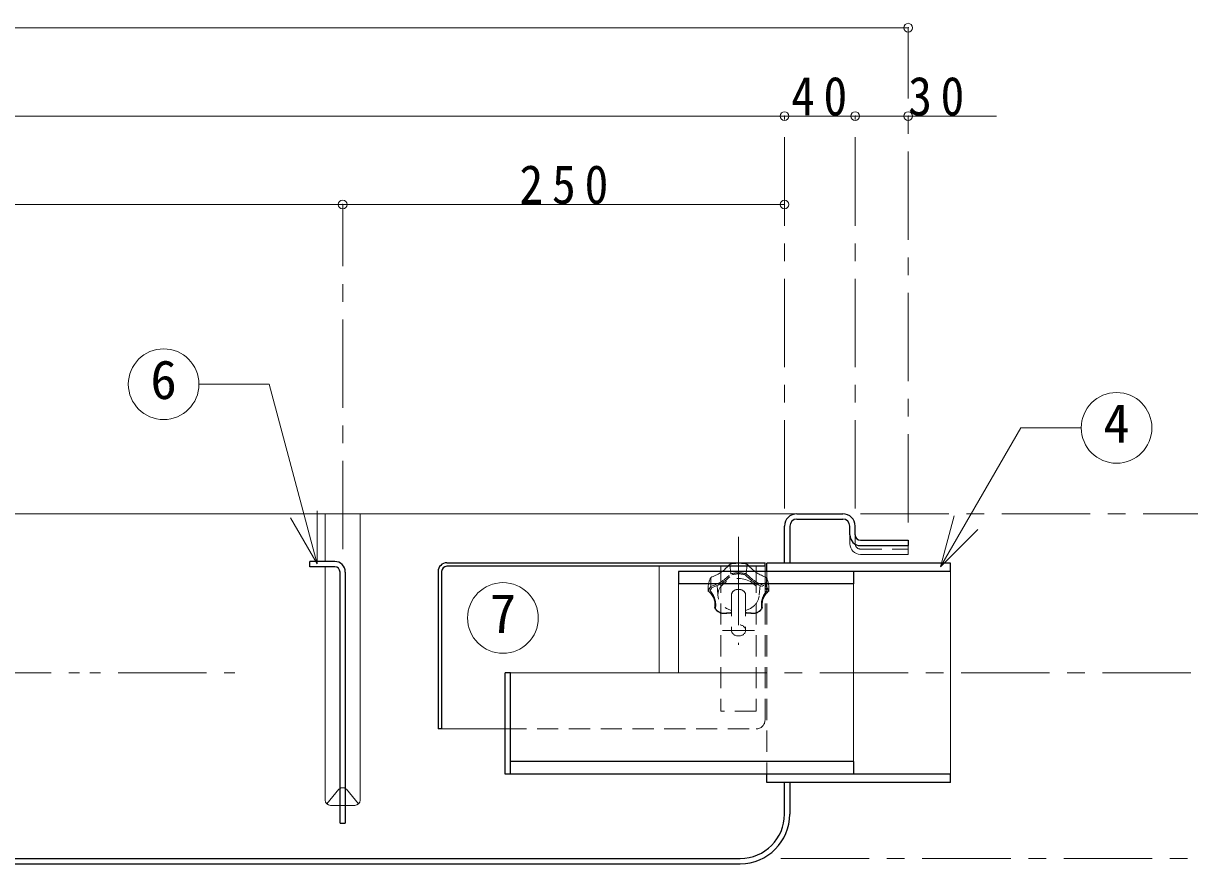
# Model space of a CAD drawing. Units: millimetres at full size, sheet at 1:10. Extents: x -2115 to 1935, y -1423 to 1387.
# Drawn here: x -101 to 559, y -1091 to -616 of the extents above; entities that cross this region are included whole.
import ezdxf
from ezdxf.enums import TextEntityAlignment as Align

# ---------------------------------------------------------------- set-up
doc = ezdxf.new("R2010")
doc.units = ezdxf.units.MM
doc.header["$LTSCALE"] = 10
doc.header["$PDMODE"] = 32
doc.header["$PDSIZE"] = 5
for name, pattern in [('CHAIN1', [8, 5, -1, 1, -1]), ('DASHED1', [1.8, 1.2, -0.6]), ('DOUBLE_CHAIN1', [8.8, 5, -1, 0.6, -0.6, 0.6, -1])]:
    doc.linetypes.add(name, pattern=pattern)
doc.layers.add('0-0____1', color=4, linetype='Continuous', lineweight=9)
doc.styles.add('ＭＳ ゴシック', font='')
doc.styles.get('ＭＳ ゴシック').set_extended_font_data('MS Gothic')

msp = doc.modelspace()

# ---------------------------------------------------------------- linework, layer by layer
at = {"layer": '0-0____1'}
for p, q in [((-1240.06, -618.24), (399.94, -618.24)), ((-1170.06, -668.24), (329.94, -668.24)), ((369.94, -668.24), (329.94, -668.24)), ((449.94, -668.24), (369.94, -668.24)), ((-420.06, -718.24), (79.94, -718.24)), ((79.94, -718.24), (329.94, -718.24)), ((-1177.06, -893.24), (336.94, -893.24)), ((366.94, -910.24), (366.94, -905.24)), ((399.94, -916.24), (372.94, -916.24)), ((399.94, -911.24), (399.94, -916.24)), ((258.94, -983.24), (258.94, -922.97)), ((269.94, -932.97), (269.94, -983.24)), ((174.94, -983.24), (269.94, -983.24))]:
    msp.add_line(p, q, dxfattribs=at)
at = {"layer": '0-0____1', "linetype": 'CHAIN1'}
for p, q in [((399.94, -898.24), (399.94, -618.24)), ((329.94, -890.24), (329.94, -668.24)), ((369.94, -890.24), (369.94, -668.24)), ((79.94, -913.24), (79.94, -718.24)), ((372.94, -893.24), (679.94, -893.24)), ((303.94, -906.27), (303.94, -967.41)), ((312.94, -959.21), (294.94, -959.21)), ((269.94, -983.24), (629.94, -983.24)), ((327.94, -1088.24), (679.94, -1088.24))]:
    msp.add_line(p, q, dxfattribs=at)
at = {"layer": '0-0____1', "color": 7, "lineweight": 18}
for p, q in [((-1.36, -819.93), (38.27, -819.93)), ((65.5, -921.53), (38.27, -819.93)), ((418.22, -923.35), (463.66, -844.64)), ((497.86, -844.64), (463.66, -844.64)), ((65.5, -921.53), (50.5, -895.55)), ((65.5, -921.53), (65.5, -891.53)), ((70.04, -920.24), (70.04, -893.24)), ((89.84, -1055.24), (89.84, -893.24)), ((418.22, -923.35), (425.98, -894.37)), ((418.22, -923.35), (439.43, -902.14)), ((70.04, -1055.24), (70.04, -923.24)), ((293.94, -925.97), (293.94, -922.97)), ((313.94, -925.97), (313.94, -922.97)), ((318.94, -925.97), (318.94, -922.97)), ((293.94, -925.97), (313.94, -925.97)), ((423.94, -925.97), (423.94, -1040.52)), ((368.94, -932.97), (368.94, -1033.52)), ((171.94, -1014.97), (135.94, -1014.97)), ((70.91, -1057.36), (77.81, -1049.13)), ((88.97, -1057.36), (82.07, -1049.13)), ((78.44, -1058.24), (73.04, -1058.24)), ((81.44, -1058.24), (86.84, -1058.24))]:
    msp.add_line(p, q, dxfattribs=at)
at = {"layer": '0-0____1', "color": 5, "lineweight": 25}
for p, q in [((336.94, -893.24), (362.94, -893.24)), ((336.94, -896.24), (362.94, -896.24)), ((329.94, -921.24), (329.94, -900.24)), ((332.94, -900.24), (332.94, -921.24)), ((366.94, -905.24), (366.94, -900.24)), ((369.94, -905.24), (369.94, -900.24)), ((372.94, -908.24), (399.94, -908.24)), ((399.94, -908.24), (399.94, -911.24)), ((372.94, -911.24), (399.94, -911.24)), ((75.44, -920.24), (61.44, -920.24)), ((138.94, -920.97), (318.94, -920.97)), ((318.94, -922.97), (138.94, -922.97)), ((318.94, -922.97), (318.94, -920.97)), ((423.94, -921.24), (319.94, -921.24)), ((319.94, -925.97), (319.94, -921.24)), ((423.94, -925.97), (423.94, -921.24)), ((78.44, -1068.24), (78.44, -926.24)), ((81.44, -926.24), (81.44, -1068.24)), ((133.94, -925.97), (133.94, -1014.97)), ((135.94, -925.97), (135.94, -1014.97)), ((174.94, -983.24), (171.94, -983.24)), ((171.94, -1040.52), (171.94, -983.24)), ((174.94, -1040.52), (174.94, -983.24)), ((135.94, -1014.97), (133.94, -1014.97)), ((368.94, -1033.52), (174.94, -1033.52)), ((368.94, -1033.52), (368.94, -1040.52)), ((423.94, -1040.52), (171.94, -1040.52)), ((423.94, -1045.24), (423.94, -1040.52)), ((329.94, -1063.24), (329.94, -1045.24)), ((332.94, -1045.24), (332.94, -1063.24)), ((78.44, -1068.24), (81.44, -1068.24)), ((-1145.06, -1088.24), (304.94, -1088.24)), ((-1145.06, -1091.24), (304.94, -1091.24))]:
    msp.add_line(p, q, dxfattribs=at)
at = {"layer": '0-0____1', "color": 7, "linetype": 'DASHED1', "lineweight": 18}
for p, q in [((369.94, -910.24), (369.94, -905.24)), ((372.94, -913.24), (399.94, -913.24)), ((319.94, -925.97), (319.94, -1040.52))]:
    msp.add_line(p, q, dxfattribs=at)
at = {"layer": '0-0____1', "linetype": 'DASHED1'}
for p, q in [((298.96, -921.92), (299.55, -927.21)), ((308.92, -921.92), (308.33, -927.21)), ((288.18, -929.44), (288.33, -934.32)), ((293.94, -925.97), (293.94, -1004.97)), ((293.94, -925.97), (313.94, -925.97)), ((313.94, -925.97), (313.94, -1004.97)), ((318.94, -1009.97), (318.94, -925.97)), ((319.7, -929.44), (319.54, -934.32)), ((292.29, -939.21), (291.76, -933.88)), ((315.59, -939.21), (316.11, -933.88)), ((299.94, -939.21), (299.94, -959.21)), ((307.94, -939.21), (307.94, -959.21)), ((313.94, -1004.97), (293.94, -1004.97)), ((171.94, -1014.97), (313.94, -1014.97)), ((78.44, -1058.24), (81.44, -1058.24))]:
    msp.add_line(p, q, dxfattribs=at)
at = {"layer": '0-0____1', "linetype": 'DOUBLE_CHAIN1'}
msp.add_line((-1015.06, -983.24), (21.94, -983.24), dxfattribs=at)
at = {"layer": '0-0____1', "color": 5, "lineweight": 25}
for points in [[(75.44, -923.24), (61.44, -923.24), (61.44, -920.24)], [(423.94, -925.97), (269.94, -925.97), (269.94, -932.97)], [(368.94, -925.97), (368.94, -932.97), (269.94, -932.97)], [(423.94, -1045.24), (319.94, -1045.24), (319.94, -1040.52)]]:
    msp.add_lwpolyline(points, dxfattribs=at)
at = {"layer": '0-0____1', "color": 7, "lineweight": 18}
for centre in [(-21.36, -819.93), (517.86, -844.64), (170.64, -952.22)]:
    msp.add_circle(centre, 20, dxfattribs=at)
at = {"layer": '0-0____1', "color": 5, "lineweight": 25}
for centre, radius, start, end in [((336.94, -900.24), 7, 90, 180), ((336.94, -900.24), 4, 90, 180), ((362.94, -900.24), 7, 0, 90), ((362.94, -900.24), 4, 0, 90), ((372.94, -905.24), 6, 180, 270), ((372.94, -905.24), 3, 180, 270), ((75.44, -926.24), 6, 0, 90), ((75.44, -926.24), 3, 0, 90), ((138.94, -925.97), 5, 90, 180), ((138.94, -925.97), 3, 90, 180), ((304.94, -1063.24), 25, 270, 0), ((304.94, -1063.24), 28, 270, 0)]:
    msp.add_arc(centre, radius, start, end, dxfattribs=at)
at = {"layer": '0-0____1'}
msp.add_arc((372.94, -910.24), 6, 180, 270, dxfattribs=at)
at = {"layer": '0-0____1', "color": 7, "linetype": 'DASHED1', "lineweight": 18}
msp.add_arc((372.94, -910.24), 3, 180, 270, dxfattribs=at)
at = {"layer": '0-0____1', "linetype": 'DASHED1'}
for centre, radius, start, end in [((281.56, -908.04), 22.16, 289.58128, 319.86945), ((300.03, -923.61), 2, 99.99591, 139.86945), ((303.94, -945.79), 24.53, 80.00409, 99.99591), ((307.85, -923.61), 2, 40.13055, 80.00409), ((326.32, -908.04), 22.16, 220.13055, 250.41872), ((301.89, -935.64), 15.15, 158.39255, 185.07526), ((289.65, -930.8), 2, 143.15782, 158.39255), ((289.65, -930.8), 2, 109.58128, 143.15782), ((280.62, -909.76), 25.74, 287.44449, 317.33928), ((280.62, -909.76), 26.57, 288.07673, 317.33928), ((303.94, -944.76), 18.09, 75.94781, 104.05219), ((303.94, -941.92), 14.65, 75.03322, 104.96678), ((327.26, -909.76), 26.57, 222.66072, 251.92327), ((327.26, -909.76), 25.74, 222.66072, 252.55551), ((318.22, -930.8), 2, 36.84218, 70.41872), ((318.22, -930.8), 2, 21.60745, 36.84218), ((305.99, -935.64), 15.15, 354.92474, 21.60745), ((299.96, -942.85), 14.42, 143.74104, 155.9936), ((280.85, -944.68), 9.72, 348.91968, 52.32451), ((299.96, -942.85), 13.58, 144.80935, 153.46405), ((279.39, -944.82), 11.64, 349.60432, 43.69206), ((328.49, -944.82), 11.64, 136.30794, 190.39568), ((327.03, -944.68), 9.72, 127.67549, 191.08032), ((307.92, -942.85), 13.58, 26.53595, 35.19065), ((307.92, -942.85), 14.42, 24.0064, 36.25896), ((295.91, -943.47), 6.32, 209.10383, 264.78452), ((295.91, -943.47), 6.13, 214.27913, 264.78452), ((303.94, -1034.27), 84.94, 92.69928, 95.81311), ((303.94, -1021.03), 71.97, 93.18628, 96.85179), ((303.94, -1021.03), 71.97, 83.14821, 86.81372), ((303.94, -1034.27), 84.94, 84.18689, 87.30072), ((311.97, -943.47), 6.13, 275.21548, 325.72087), ((311.97, -943.47), 6.32, 275.21548, 330.89617), ((313.94, -1009.97), 5, 270, 0), ((79.94, -1051.24), 3, 60, 120)]:
    msp.add_arc(centre, radius, start, end, dxfattribs=at)
at = {"layer": '0-0____1', "color": 7, "lineweight": 18}
for centre, start, end in [((79.94, -1051.24), 120, 135.27973), ((79.94, -1051.24), 44.72027, 60), ((73.04, -1055.24), 180, 270), ((86.84, -1055.24), 270, 0)]:
    msp.add_arc(centre, 3, start, end, dxfattribs=at)
at = {"layer": '0-0____1', "linetype": 'DASHED1'}
for major_axis, start_param, end_param in [((11.65, 0), 5.062848, 10.645115), ((4, 0), 6.283185, 9.424778)]:
    msp.add_ellipse((303.94, -939.21), major_axis=major_axis, ratio=0.8, start_param=start_param, end_param=end_param, dxfattribs=at)
msp.add_ellipse((303.94, -959.21), major_axis=(4, 0), ratio=0.8, dxfattribs=at)
at = {"layer": '0-0____1'}
for p in [(399.94, -618.24), (329.94, -668.24), (369.94, -668.24), (399.94, -668.24), (79.94, -718.24), (329.94, -718.24)]:
    msp.add_point(p, dxfattribs=at)

# ---------------------------------------------------------------- texts
at = {"layer": '0-0____1', "color": 7, "style": 'ＭＳ ゴシック'}
for s, p in [('6', (-28.86, -834.93)), ('4', (510.36, -859.64)), ('7', (163.14, -967.22))]:
    msp.add_text(s, height=21.99, dxfattribs=at).set_placement(p, align=Align.BOTTOM_LEFT)
at = {"layer": '0-0____1', "color": 7, "char_height": 21.99, "attachment_point": 7, "style": 'ＭＳ ゴシック'}
for s, insert in [('\\T1.36;\\W0.9;40', (333.69, -668.24)), ('\\T1.36;\\W0.9;30', (399.94, -668.24)), ('\\T1.37;\\W0.9;250', (179.94, -718.24))]:
    msp.add_mtext(s, dxfattribs=dict(at, insert=insert))

doc.saveas('drawing.dxf')
